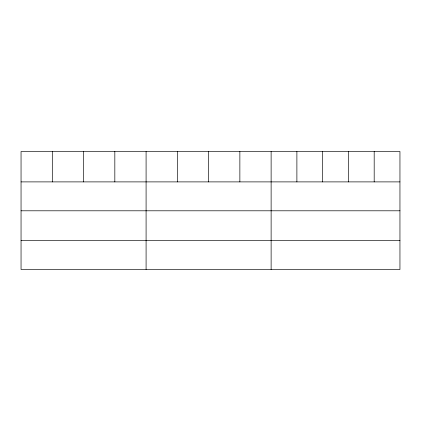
<?xml version="1.0" encoding="UTF-8"?>
<svg xmlns="http://www.w3.org/2000/svg" width="421" height="421" viewBox="0 0 421 421"><rect width="100%" height="100%" fill="white"/><g stroke="black" fill="none" stroke-linecap="round" stroke-linejoin="round"><path stroke-width="0.63" d="M399.95 210.8L399.95 151.507L21.05 151.507L21.05 269.493L399.95 269.493L399.95 210.8L21.05 210.8M21.05 181.893L399.95 181.893M21.05 240.58L399.95 240.58M374.185 151.507L374.185 181.893M348.42 151.507L348.42 181.893M322.654 151.507L322.654 181.893M296.889 151.507L296.889 181.893M271.124 151.507L271.124 269.493M239.865 151.507L239.865 181.893M208.605 151.507L208.605 181.893M177.346 151.507L177.346 181.893M146.087 151.507L146.087 269.493M114.828 151.507L114.828 181.893M83.569 151.507L83.569 181.893M52.309 151.507L52.309 181.893"/></g></svg>
